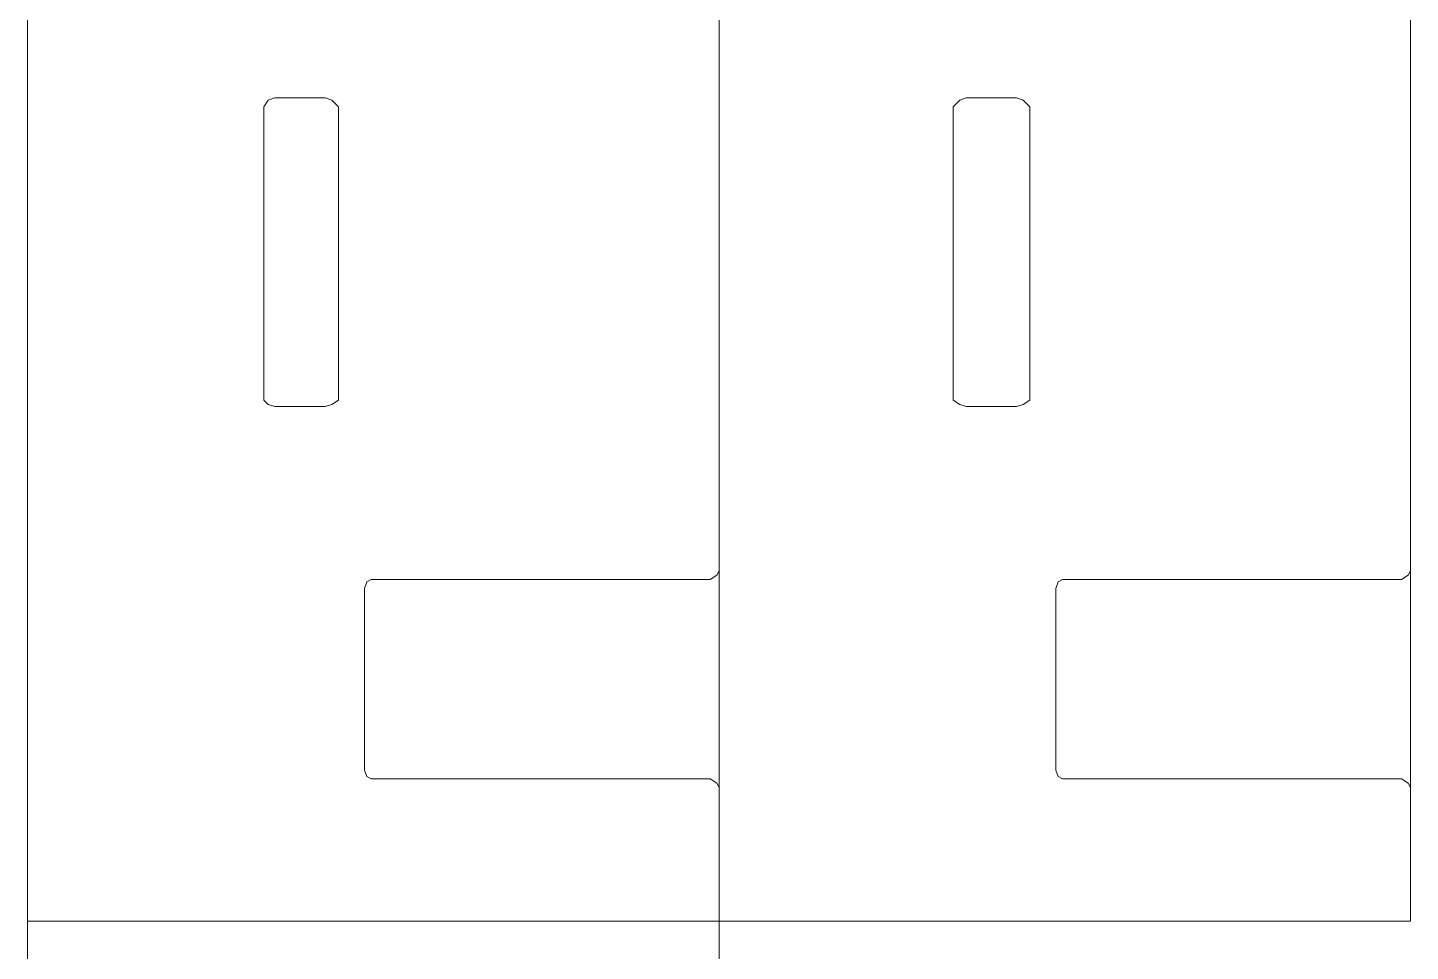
# Model space of a CAD drawing. Header units: inches. Extents: x -1.2 to 1.2, y -5.6 to 5.6.
# Drawn here: x -1.244 to 1.244, y 2.276 to 3.937 of the extents above; entities that cross this region are included whole.
import ezdxf

# ---------------------------------------------------------------- set-up
doc = ezdxf.new("R2010")
doc.units = ezdxf.units.IN
doc.header["$MEASUREMENT"] = 0
doc.layers.add('Layer 1', color=7, linetype='Continuous')

msp = doc.modelspace()

# ---------------------------------------------------------------- linework, layer by layer
at = {"layer": 'Layer 1', "lineweight": 9}
for points in [[(-1.2441, 4.5866), (-1.2441, 4.5866), (-1.2441, -5.5984), (-1.2441, -5.5984)], [(0, 4.5866), (0, 4.5866), (0, -5.5984), (0, -5.5984)], [(1.2441, 4.5866), (1.2441, 4.5866), (1.2441, 2.3307), (1.2441, 2.3307)], [(-0.8189, 3.7953), (-0.8189, 3.7953), (-0.811, 3.8071), (-0.811, 3.8071)], [(-0.811, 3.8071), (-0.811, 3.8071), (-0.7992, 3.811), (-0.7992, 3.811)], [(-0.7992, 3.811), (-0.7992, 3.811), (-0.7953, 3.811), (-0.7953, 3.811)], [(-0.7953, 3.811), (-0.7953, 3.811), (-0.7756, 3.811), (-0.7756, 3.811)], [(-0.7756, 3.811), (-0.7756, 3.811), (-0.7283, 3.811), (-0.7283, 3.811)], [(-0.7283, 3.811), (-0.7283, 3.811), (-0.7126, 3.811), (-0.7126, 3.811)], [(-0.7126, 3.811), (-0.7126, 3.811), (-0.7087, 3.811), (-0.7087, 3.811)], [(-0.7087, 3.811), (-0.7087, 3.811), (-0.6969, 3.8071), (-0.6969, 3.8071)], [(-0.6969, 3.8071), (-0.6969, 3.8071), (-0.685, 3.7953), (-0.685, 3.7953)], [(0.4213, 3.7953), (0.4213, 3.7953), (0.4331, 3.8071), (0.4331, 3.8071)], [(0.4331, 3.8071), (0.4331, 3.8071), (0.4449, 3.811), (0.4449, 3.811)], [(0.4449, 3.811), (0.4449, 3.811), (0.4488, 3.811), (0.4488, 3.811)], [(0.4488, 3.811), (0.4488, 3.811), (0.4685, 3.811), (0.4685, 3.811)], [(0.4685, 3.811), (0.4685, 3.811), (0.5157, 3.811), (0.5157, 3.811)], [(0.5157, 3.811), (0.5157, 3.811), (0.5315, 3.811), (0.5315, 3.811)], [(0.5315, 3.811), (0.5315, 3.811), (0.5354, 3.811), (0.5354, 3.811)], [(0.5354, 3.811), (0.5354, 3.811), (0.5472, 3.8071), (0.5472, 3.8071)], [(0.5472, 3.8071), (0.5472, 3.8071), (0.5591, 3.7953), (0.5591, 3.7953)], [(-0.8189, 3.7913), (-0.8189, 3.7913), (-0.8189, 3.7953), (-0.8189, 3.7953)], [(-0.8189, 3.2717), (-0.8189, 3.2717), (-0.8189, 3.7913), (-0.8189, 3.7913)], [(-0.685, 3.7953), (-0.685, 3.7953), (-0.685, 3.2677), (-0.685, 3.2677)], [(0.4213, 3.7913), (0.4213, 3.7913), (0.4213, 3.7953), (0.4213, 3.7953)], [(0.4213, 3.6929), (0.4213, 3.6929), (0.4213, 3.7913), (0.4213, 3.7913)], [(0.5591, 3.7953), (0.5591, 3.7953), (0.5591, 3.7913), (0.5591, 3.7913)], [(0.5591, 3.7913), (0.5591, 3.7913), (0.5591, 3.6614), (0.5591, 3.6614)], [(0.4213, 3.4016), (0.4213, 3.4016), (0.4213, 3.6929), (0.4213, 3.6929)], [(0.5591, 3.6614), (0.5591, 3.6614), (0.5591, 3.3701), (0.5591, 3.3701)], [(0.4213, 3.2717), (0.4213, 3.2717), (0.4213, 3.4016), (0.4213, 3.4016)], [(0.5591, 3.3701), (0.5591, 3.3701), (0.5591, 3.2717), (0.5591, 3.2717)], [(-0.8189, 3.2677), (-0.8189, 3.2677), (-0.8189, 3.2717), (-0.8189, 3.2717)], [(-0.811, 3.2598), (-0.811, 3.2598), (-0.8189, 3.2677), (-0.8189, 3.2677)], [(-0.7992, 3.2559), (-0.7992, 3.2559), (-0.811, 3.2598), (-0.811, 3.2598)], [(-0.6969, 3.2598), (-0.6969, 3.2598), (-0.7087, 3.2559), (-0.7087, 3.2559)], [(-0.685, 3.2677), (-0.685, 3.2677), (-0.6969, 3.2598), (-0.6969, 3.2598)], [(0.4213, 3.2677), (0.4213, 3.2677), (0.4213, 3.2717), (0.4213, 3.2717)], [(0.4331, 3.2598), (0.4331, 3.2598), (0.4213, 3.2677), (0.4213, 3.2677)], [(0.4449, 3.2559), (0.4449, 3.2559), (0.4331, 3.2598), (0.4331, 3.2598)], [(0.5472, 3.2598), (0.5472, 3.2598), (0.5354, 3.2559), (0.5354, 3.2559)], [(0.5591, 3.2677), (0.5591, 3.2677), (0.5472, 3.2598), (0.5472, 3.2598)], [(0.5591, 3.2717), (0.5591, 3.2717), (0.5591, 3.2677), (0.5591, 3.2677)], [(-0.7953, 3.2559), (-0.7953, 3.2559), (-0.7992, 3.2559), (-0.7992, 3.2559)], [(-0.7795, 3.2559), (-0.7795, 3.2559), (-0.7953, 3.2559), (-0.7953, 3.2559)], [(-0.7323, 3.2559), (-0.7323, 3.2559), (-0.7795, 3.2559), (-0.7795, 3.2559)], [(-0.7126, 3.2559), (-0.7126, 3.2559), (-0.7323, 3.2559), (-0.7323, 3.2559)], [(-0.7087, 3.2559), (-0.7087, 3.2559), (-0.7126, 3.2559), (-0.7126, 3.2559)], [(0.4488, 3.2559), (0.4488, 3.2559), (0.4449, 3.2559), (0.4449, 3.2559)], [(0.4646, 3.2559), (0.4646, 3.2559), (0.4488, 3.2559), (0.4488, 3.2559)], [(0.5118, 3.2559), (0.5118, 3.2559), (0.4646, 3.2559), (0.4646, 3.2559)], [(0.5315, 3.2559), (0.5315, 3.2559), (0.5118, 3.2559), (0.5118, 3.2559)], [(0.5354, 3.2559), (0.5354, 3.2559), (0.5315, 3.2559), (0.5315, 3.2559)], [(-0.6378, 2.9291), (-0.6378, 2.9291), (-0.6339, 2.9409), (-0.6339, 2.9409)], [(-0.6339, 2.9409), (-0.6339, 2.9409), (-0.626, 2.9449), (-0.626, 2.9449)], [(-0.626, 2.9449), (-0.626, 2.9449), (-0.622, 2.9449), (-0.622, 2.9449)], [(-0.622, 2.9449), (-0.622, 2.9449), (-0.0197, 2.9449), (-0.0197, 2.9449)], [(-0.0197, 2.9449), (-0.0197, 2.9449), (-0.0157, 2.9449), (-0.0157, 2.9449)], [(-0.0157, 2.9449), (-0.0157, 2.9449), (-0.0039, 2.9528), (-0.0039, 2.9528)], [(-0.0039, 2.9528), (-0.0039, 2.9528), (0, 2.9606), (0, 2.9606)], [(0, 2.9606), (0, 2.9606), (-0.0039, 2.9528), (-0.0039, 2.9528)], [(0.6063, 2.9291), (0.6063, 2.9291), (0.6102, 2.9409), (0.6102, 2.9409)], [(0.6102, 2.9409), (0.6102, 2.9409), (0.6181, 2.9449), (0.6181, 2.9449)], [(0.6181, 2.9449), (0.6181, 2.9449), (0.622, 2.9449), (0.622, 2.9449)], [(0.622, 2.9449), (0.622, 2.9449), (1.2244, 2.9449), (1.2244, 2.9449)], [(1.2244, 2.9449), (1.2244, 2.9449), (1.2283, 2.9449), (1.2283, 2.9449)], [(1.2283, 2.9449), (1.2283, 2.9449), (1.2402, 2.9528), (1.2402, 2.9528)], [(1.2402, 2.9528), (1.2402, 2.9528), (1.2441, 2.9606), (1.2441, 2.9606)], [(1.2441, 2.9606), (1.2441, 2.9606), (1.2402, 2.9528), (1.2402, 2.9528)], [(-0.6378, 2.9252), (-0.6378, 2.9252), (-0.6378, 2.9291), (-0.6378, 2.9291)], [(-0.6378, 2.6063), (-0.6378, 2.6063), (-0.6378, 2.9252), (-0.6378, 2.9252)], [(0.6063, 2.9252), (0.6063, 2.9252), (0.6063, 2.9291), (0.6063, 2.9291)], [(0.6063, 2.6063), (0.6063, 2.6063), (0.6063, 2.9252), (0.6063, 2.9252)], [(-0.6378, 2.6024), (-0.6378, 2.6024), (-0.6378, 2.6063), (-0.6378, 2.6063)], [(-0.6339, 2.5906), (-0.6339, 2.5906), (-0.6378, 2.6024), (-0.6378, 2.6024)], [(-0.626, 2.5866), (-0.626, 2.5866), (-0.6339, 2.5906), (-0.6339, 2.5906)], [(0.6063, 2.6024), (0.6063, 2.6024), (0.6063, 2.6063), (0.6063, 2.6063)], [(0.6102, 2.5906), (0.6102, 2.5906), (0.6063, 2.6024), (0.6063, 2.6024)], [(0.6181, 2.5866), (0.6181, 2.5866), (0.6102, 2.5906), (0.6102, 2.5906)], [(-0.622, 2.5866), (-0.622, 2.5866), (-0.626, 2.5866), (-0.626, 2.5866)], [(-0.0197, 2.5866), (-0.0197, 2.5866), (-0.622, 2.5866), (-0.622, 2.5866)], [(-0.0157, 2.5866), (-0.0157, 2.5866), (-0.0197, 2.5866), (-0.0197, 2.5866)], [(-0.0039, 2.5787), (-0.0039, 2.5787), (-0.0157, 2.5866), (-0.0157, 2.5866)], [(-0.0039, 2.5787), (-0.0039, 2.5787), (0, 2.5709), (0, 2.5709)], [(0, 2.5709), (0, 2.5709), (-0.0039, 2.5787), (-0.0039, 2.5787)], [(0.622, 2.5866), (0.622, 2.5866), (0.6181, 2.5866), (0.6181, 2.5866)], [(1.2244, 2.5866), (1.2244, 2.5866), (0.622, 2.5866), (0.622, 2.5866)], [(1.2283, 2.5866), (1.2283, 2.5866), (1.2244, 2.5866), (1.2244, 2.5866)], [(1.2402, 2.5787), (1.2402, 2.5787), (1.2283, 2.5866), (1.2283, 2.5866)], [(1.2402, 2.5787), (1.2402, 2.5787), (1.2441, 2.5709), (1.2441, 2.5709)], [(1.2441, 2.5709), (1.2441, 2.5709), (1.2402, 2.5787), (1.2402, 2.5787)], [(-1.2441, 2.3307), (-1.2441, 2.3307), (1.2441, 2.3307), (1.2441, 2.3307)]]:
    msp.add_open_spline(points, degree=3, dxfattribs=at)

doc.saveas('drawing.dxf')
